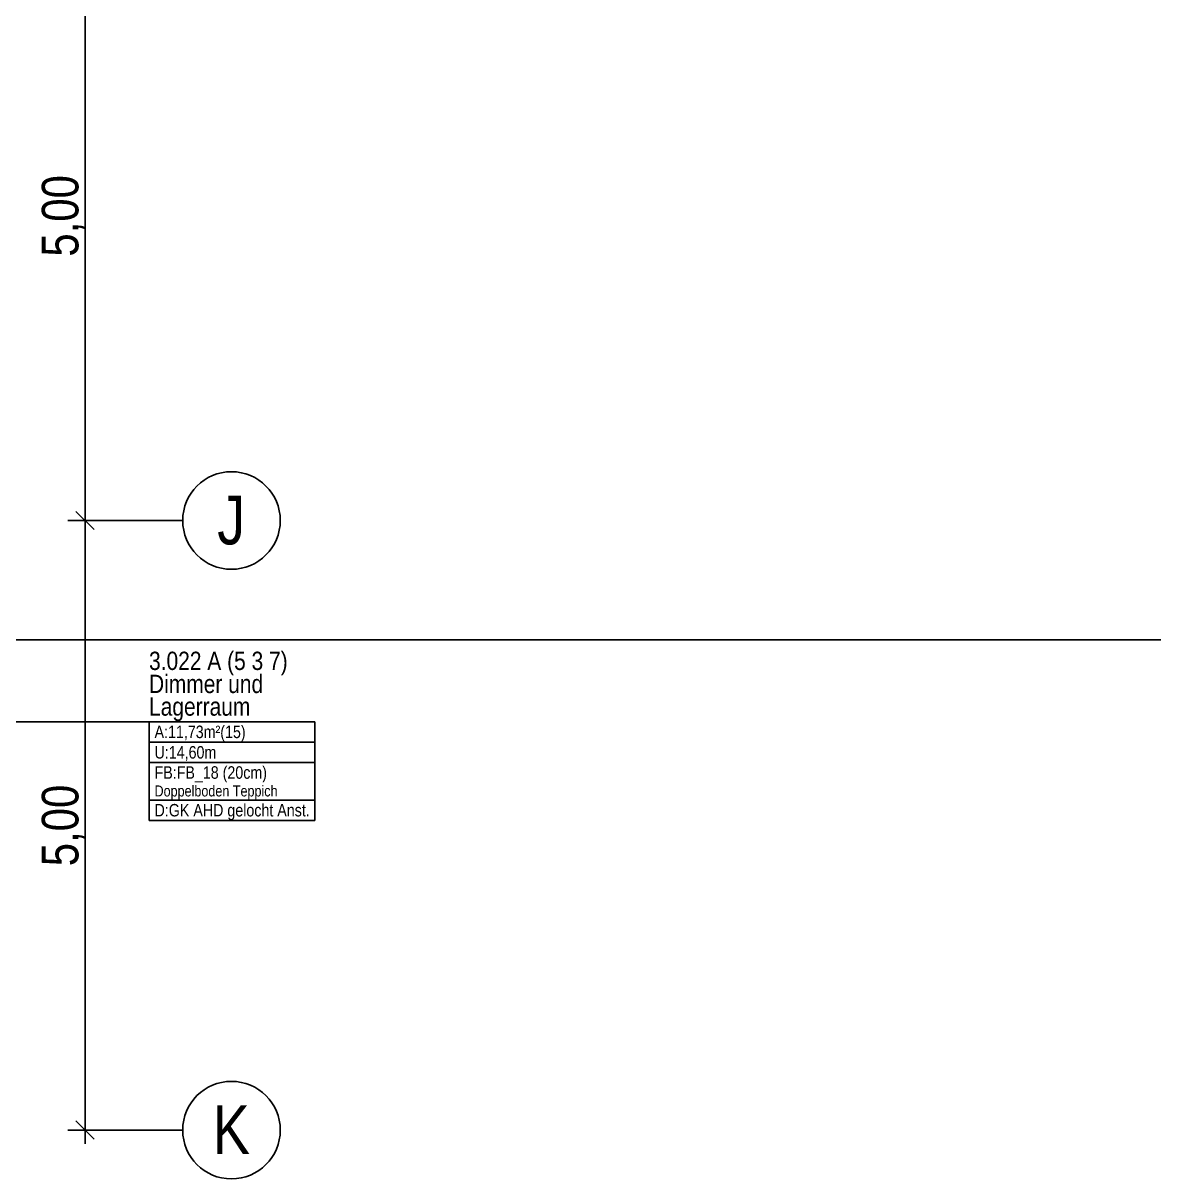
# Model space of a CAD drawing. Extents: x 0.1 to 69.2, y -3.1 to 71.7.
# Drawn here: x 59.87 to 69.2, y 3.63 to 13.11 of the extents above; entities that cross this region are included whole.
import ezdxf

# ---------------------------------------------------------------- set-up
doc = ezdxf.new("R2010")
doc.units = 0
doc.header["$MEASUREMENT"] = 0
doc.linetypes.add('Strichpunktlinie', pattern=[0.006703, 0.003528, -0.001764, 0, -0.001411])
for name, color, linetype in [('A11 Achsen-Bem.A', 7, 'Continuous'), ('A11 Achsen.A', 7, 'Continuous'), ('A33 Beton Ansicht.TK', 7, 'Continuous'), ('A74 Raumstempel.TX', 7, 'Continuous')]:
    doc.layers.add(name, color=color, linetype=linetype)
doc.styles.add('ERSTELLTER_STIL_1', font='ARIALN.TTF')

msp = doc.modelspace()

# ---------------------------------------------------------------- linework, layer by layer
at = {"layer": 'A11 Achsen-Bem.A', "linetype": 'Continuous', "ltscale": 1000}
for p, q in [((60.3816, 14.0295), (60.3816, 9.0295)), ((60.4566, 8.9545), (60.3066, 9.1045)), ((60.239, 9.0295), (60.5223, 9.0295)), ((60.3816, 9.0295), (60.3816, 4.0295)), ((60.3066, 4.1045), (60.4566, 3.9545)), ((60.241, 4.0295), (60.5243, 4.0295)), ((60.3816, 4.0295), (60.3816, 3.917))]:
    msp.add_line(p, q, dxfattribs=at)
at = {"layer": 'A11 Achsen.A', "linetype": 'Strichpunktlinie', "ltscale": 1000}
for p, q in [((19.6916, 9.0295), (61.1816, 9.0295)), ((19.6916, 4.0295), (61.1816, 4.0295))]:
    msp.add_line(p, q, dxfattribs=at)
at = {"layer": 'A11 Achsen.A', "linetype": 'Continuous', "ltscale": 1000}
for centre in [(61.5816, 9.0295), (61.5816, 4.0295)]:
    msp.add_circle(centre, 0.4, dxfattribs=at)
at = {"layer": 'A33 Beton Ansicht.TK', "linetype": 'Continuous', "ltscale": 1000}
msp.add_line((55.1816, 8.0495), (69.2023, 8.0495), dxfattribs=at)
at = {"layer": 'A74 Raumstempel.TX', "linetype": 'Continuous', "ltscale": 1000}
for p, q in [((51.3057, 7.3771), (60.9057, 7.3771)), ((60.9057, 7.3771), (62.2652, 7.3771)), ((60.9057, 7.3771), (60.9057, 6.5677)), ((62.2652, 7.3771), (62.2652, 6.5677)), ((60.9057, 7.2104), (62.2652, 7.2104)), ((60.9057, 7.0437), (62.2652, 7.0437)), ((60.9057, 6.7345), (62.2652, 6.7345)), ((60.9057, 6.5677), (62.2652, 6.5677))]:
    msp.add_line(p, q, dxfattribs=at)

# ---------------------------------------------------------------- texts
at = {"layer": 'A11 Achsen-Bem.A', "linetype": 'Continuous', "char_height": 0.3, "attachment_point": 7, "rotation": 90, "style": 'ERSTELLTER_STIL_1'}
for insert in [(60.3823, 11.1935), (60.3823, 6.1935)]:
    msp.add_mtext('{5,00}', dxfattribs=dict(at, insert=insert))
at = {"layer": 'A11 Achsen.A', "linetype": 'Continuous', "char_height": 0.4, "attachment_point": 4, "style": 'ERSTELLTER_STIL_1'}
for s, insert in [('{J}', (61.4649, 9.0304)), ('{K}', (61.4273, 4.0338))]:
    msp.add_mtext(s, dxfattribs=dict(at, insert=insert))
at = {"layer": 'A74 Raumstempel.TX', "linetype": 'Continuous', "style": 'ERSTELLTER_STIL_1'}
for s, insert, char_height, attachment_point in [('{3.022 A (5 3 7)}', (60.9057, 7.7583), 0.15, 7), ('{Dimmer und}', (60.9057, 7.6122), 0.15, 7), ('{Lagerraum}', (60.9057, 7.3833), 0.15, 7), ('{A:11,73m²(15)}', (60.9507, 7.347), 0.102, 1), ('{U:14,60m}', (60.9507, 7.1789), 0.102, 1), ('{FB:FB_18 (20cm)}', (60.9507, 7.0135), 0.102, 1), ('{Doppelboden Teppich}', (60.9507, 6.8563), 0.09, 1), ('{D:GK AHD gelocht Anst.}', (60.9507, 6.7044), 0.102, 1)]:
    msp.add_mtext(s, dxfattribs=dict(at, insert=insert, char_height=char_height, attachment_point=attachment_point))

doc.saveas('drawing.dxf')
